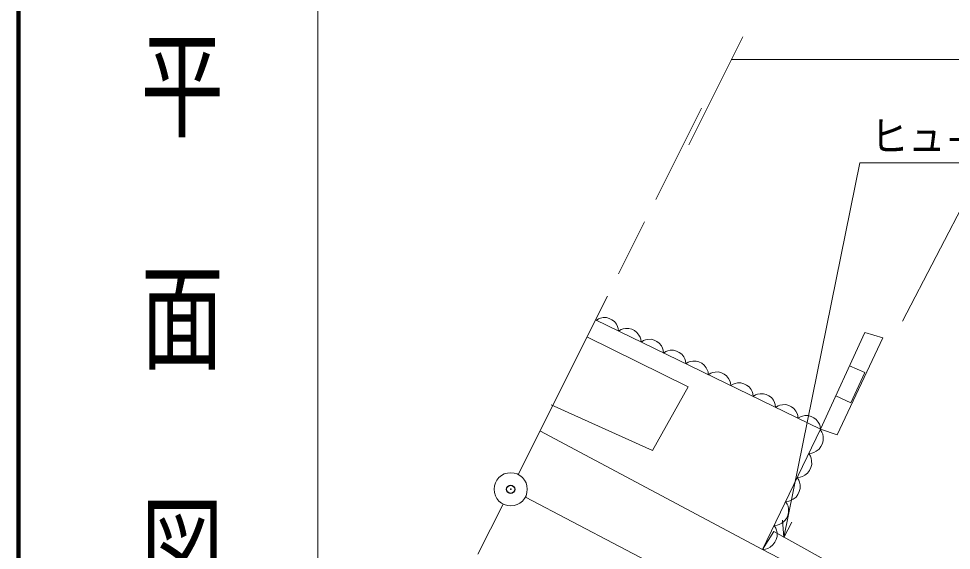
# Model space of a CAD drawing. Units: millimetres, scale not verified. Extents: x 40000 to 680000, y 20000 to 380000.
# Drawn here: x 40000 to 96130, y 309875 to 341860 of the extents above; entities that cross this region are included whole.
import ezdxf
from ezdxf.enums import TextEntityAlignment as Align

# ---------------------------------------------------------------- set-up
doc = ezdxf.new("R2010")
doc.units = ezdxf.units.MM
doc.header["$LTSCALE"] = 1000
doc.header["$PDMODE"] = 32
doc.header["$PDSIZE"] = 500
doc.linetypes.add('CHAIN', pattern=[18.5, 12, -1.5, 3.5, -1.5])
for name, color, linetype, lineweight in [('M-BGD', 7, 'Continuous', 13), ('M-BMK', 2, 'CHAIN', 13), ('M-BMK-SRVR', 3, 'Continuous', 13), ('M-STR-HTXT', 7, 'Continuous', 13), ('M-TTL', 2, 'Continuous', 140), ('M-TTL-BAND', 7, 'Continuous', 13)]:
    doc.layers.add(name, color=color, linetype=linetype, lineweight=lineweight)
doc.layers.add('M-OTRS', color=6, linetype='Continuous')
doc.styles.add('@ＭＳ ゴシック', font='')
doc.styles.add('ＭＳ ゴシック', font='')
doc.styles.get('@ＭＳ ゴシック').set_extended_font_data('@MS Gothic')
doc.styles.get('ＭＳ ゴシック').set_extended_font_data('MS Gothic')

msp = doc.modelspace()

# ---------------------------------------------------------------- linework, layer by layer
at = {"layer": 'M-BGD'}
for p, q in [((75169, 323876), (75022, 323848)), ((75370, 323879), (75169, 323876)), ((75545, 323827), (75370, 323879)), ((88250, 317163), (74710, 323732)), ((74901, 323806), (74755, 323710)), ((75022, 323848), (74901, 323806)), ((75707, 323749), (75545, 323827)), ((75856, 323643), (75707, 323749)), ((75979, 323483), (75856, 323643)), ((76047, 323350), (75979, 323483)), ((76089, 323230), (76047, 323350)), ((76104, 323056), (76089, 323230)), ((76251, 323151), (76104, 323056)), ((76371, 323193), (76251, 323151)), ((76518, 323222), (76371, 323193)), ((76720, 323224), (76518, 323222)), ((76895, 323172), (76720, 323224)), ((77057, 323094), (76895, 323172)), ((77205, 322988), (77057, 323094)), ((77328, 322829), (77205, 322988)), ((77397, 322695), (77328, 322829)), ((88250, 317163), (90929, 322988)), ((90929, 322988), (92000, 322653)), ((80283, 319707), (74201, 322715)), ((77438, 322575), (77397, 322695)), ((77454, 322401), (77438, 322575)), ((77600, 322497), (77454, 322401)), ((77721, 322538), (77600, 322497)), ((77868, 322567), (77721, 322538)), ((78069, 322569), (77868, 322567)), ((78244, 322518), (78069, 322569)), ((78406, 322439), (78244, 322518)), ((78555, 322333), (78406, 322439)), ((78678, 322174), (78555, 322333)), ((92000, 322653), (89255, 316828)), ((78746, 322041), (78678, 322174)), ((78788, 321920), (78746, 322041)), ((78803, 321746), (78788, 321920)), ((78950, 321842), (78803, 321746)), ((79070, 321883), (78950, 321842)), ((79217, 321912), (79070, 321883)), ((79419, 321914), (79217, 321912)), ((79594, 321863), (79419, 321914)), ((79756, 321784), (79594, 321863)), ((79905, 321679), (79756, 321784)), ((80027, 321519), (79905, 321679)), ((80096, 321386), (80027, 321519)), ((80138, 321266), (80096, 321386)), ((80153, 321091), (80138, 321266)), ((80299, 321187), (80153, 321091)), ((80420, 321229), (80299, 321187)), ((80567, 321257), (80420, 321229)), ((80768, 321260), (80567, 321257)), ((80943, 321208), (80768, 321260)), ((81105, 321130), (80943, 321208)), ((81254, 321024), (81105, 321130)), ((81377, 320864), (81254, 321024)), ((81445, 320731), (81377, 320864)), ((81487, 320611), (81445, 320731)), ((81503, 320437), (81487, 320611)), ((81649, 320532), (81503, 320437)), ((81769, 320574), (81649, 320532)), ((81917, 320603), (81769, 320574)), ((82118, 320605), (81917, 320603)), ((82293, 320553), (82118, 320605)), ((82455, 320475), (82293, 320553)), ((90916, 320566), (90007, 320984)), ((90080, 318749), (90916, 320566)), ((82604, 320369), (82455, 320475)), ((82726, 320210), (82604, 320369)), ((82795, 320076), (82726, 320210)), ((82837, 319956), (82795, 320076)), ((82852, 319782), (82837, 319956)), ((83266, 319948), (83119, 319919)), ((83467, 319950), (83266, 319948)), ((83642, 319899), (83467, 319950)), ((78140, 315891), (80283, 319707)), ((82999, 319878), (82852, 319782)), ((83119, 319919), (82999, 319878)), ((83804, 319820), (83642, 319899)), ((83953, 319714), (83804, 319820)), ((84076, 319555), (83953, 319714)), ((84145, 319422), (84076, 319555)), ((84186, 319301), (84145, 319422)), ((84202, 319127), (84186, 319301)), ((84348, 319223), (84202, 319127)), ((84468, 319264), (84348, 319223)), ((84616, 319293), (84468, 319264)), ((84817, 319295), (84616, 319293)), ((84992, 319244), (84817, 319295)), ((85154, 319165), (84992, 319244)), ((85303, 319060), (85154, 319165)), ((85425, 318900), (85303, 319060)), ((85494, 318767), (85425, 318900)), ((89172, 319167), (90080, 318749)), ((72047, 318636), (78140, 315891)), ((85536, 318647), (85494, 318767)), ((85551, 318472), (85536, 318647)), ((85698, 318568), (85551, 318472)), ((85818, 318610), (85698, 318568)), ((85965, 318638), (85818, 318610)), ((86166, 318641), (85965, 318638)), ((86341, 318589), (86166, 318641)), ((86503, 318511), (86341, 318589)), ((86652, 318405), (86503, 318511)), ((86775, 318245), (86652, 318405)), ((86844, 318112), (86775, 318245)), ((86885, 317992), (86844, 318112)), ((86901, 317818), (86885, 317992)), ((87047, 317913), (86901, 317818)), ((87168, 317955), (87047, 317913)), ((87315, 317984), (87168, 317955)), ((87516, 317986), (87315, 317984)), ((87691, 317934), (87516, 317986)), ((87853, 317856), (87691, 317934)), ((88002, 317750), (87853, 317856)), ((88125, 317591), (88002, 317750)), ((84769, 309932), (88250, 317163)), ((88193, 317457), (88125, 317591)), ((88235, 317337), (88193, 317457)), ((88250, 317163), (88235, 317337)), ((88342, 316984), (88239, 317140)), ((89255, 316828), (88250, 317163)), ((84769, 309932), (71372, 317065)), ((88387, 316855), (88342, 316984)), ((88417, 316699), (88387, 316855)), ((88421, 316484), (88417, 316699)), ((88171, 315965), (88283, 316124)), ((88283, 316124), (88366, 316297)), ((88366, 316297), (88421, 316484)), ((87545, 315698), (87731, 315715)), ((87648, 315542), (87545, 315698)), ((87692, 315414), (87648, 315542)), ((87731, 315715), (87859, 315760)), ((87859, 315760), (88001, 315834)), ((88001, 315834), (88171, 315965)), ((87672, 314855), (87727, 315042)), ((87723, 315257), (87692, 315414)), ((87727, 315042), (87723, 315257)), ((87165, 314318), (87307, 314392)), ((87307, 314392), (87477, 314523)), ((87477, 314523), (87589, 314682)), ((87589, 314682), (87672, 314855)), ((86851, 314256), (87037, 314273)), ((86953, 314100), (86851, 314256)), ((86998, 313972), (86953, 314100)), ((87029, 313815), (86998, 313972)), ((87032, 313601), (87029, 313815)), ((87037, 314273), (87165, 314318)), ((86783, 313082), (86895, 313241)), ((86895, 313241), (86978, 313414)), ((86978, 313414), (87032, 313601)), ((86157, 312815), (86343, 312832)), ((86259, 312659), (86157, 312815)), ((86304, 312531), (86259, 312659)), ((86343, 312832), (86471, 312877)), ((86471, 312877), (86613, 312950)), ((86613, 312950), (86783, 313082)), ((86284, 311972), (86338, 312159)), ((86335, 312374), (86304, 312531)), ((86338, 312159), (86335, 312374)), ((85919, 311509), (86088, 311640)), ((86088, 311640), (86201, 311799)), ((86201, 311799), (86284, 311972)), ((84769, 309932), (85438, 311003)), ((85438, 311003), (101977, 301897)), ((85463, 311373), (85649, 311390)), ((85565, 311217), (85463, 311373)), ((85610, 311089), (85565, 311217)), ((85641, 310932), (85610, 311089)), ((85649, 311390), (85777, 311435)), ((85777, 311435), (85919, 311509)), ((85507, 310358), (85590, 310531)), ((85590, 310531), (85644, 310717)), ((85644, 310717), (85641, 310932)), ((84769, 309932), (84954, 309949)), ((101642, 301160), (84769, 309932)), ((84954, 309949), (85083, 309993)), ((85083, 309993), (85225, 310067)), ((85225, 310067), (85394, 310198)), ((85394, 310198), (85507, 310358))]:
    msp.add_line(p, q, dxfattribs=at)
at = {"layer": 'M-BMK'}
for p, q in [((70059, 314442), (81088, 336473)), ((59262, 293143), (69159, 312656)), ((70497, 313083), (106517, 294208))]:
    msp.add_line(p, q, dxfattribs=at)
at = {"layer": 'M-BMK-SRVR'}
msp.add_circle((69612, 313547), 1000, dxfattribs=at)
at = {"layer": 'M-OTRS'}
msp.add_point((69612, 313547), dxfattribs=at)
at = {"layer": 'M-STR-HTXT'}
for p, q in [((80330, 334267), (83590, 340770)), ((82872, 339401), (144659, 339401)), ((86052, 310649), (90613, 333181)), ((90613, 333181), (118630, 333181)), ((93181, 323669), (97237, 331437)), ((86052, 310649), (85976, 311685)), ((86524, 311574), (86052, 310649))]:
    msp.add_line(p, q, dxfattribs=at)
at = {"layer": 'M-TTL'}
msp.add_line((40000, 380000), (40000, 20000), dxfattribs=at)
at = {"layer": 'M-TTL-BAND'}
msp.add_line((58000, 370000), (58000, 20000), dxfattribs=at)

# ---------------------------------------------------------------- texts
at = {"layer": 'M-STR-HTXT', "style": 'ＭＳ ゴシック', "width": 0.9}
msp.add_text('ヒュ-ム管φ=200 Ｌ＝17.0', height=1833, dxfattribs=at).set_placement((91280, 333329), align=Align.BOTTOM_LEFT)
at = {"layer": 'M-TTL-BAND', "style": '@ＭＳ ゴシック', "width": 1.4}
msp.add_text('平  面  図', height=3666, rotation=270, dxfattribs=at).set_placement((49777, 306475), align=Align.MIDDLE_RIGHT)

doc.saveas('drawing.dxf')
